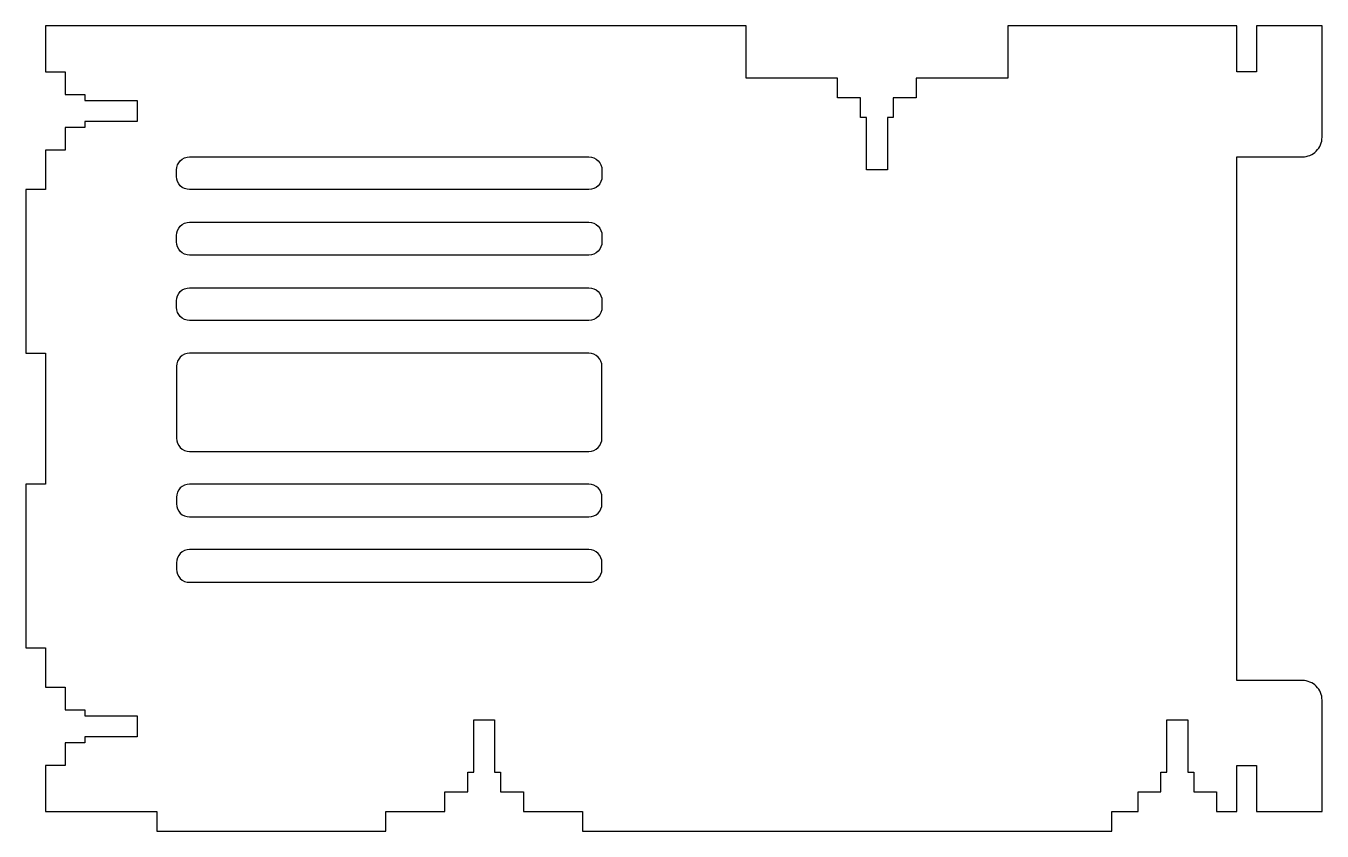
# Model space of a CAD drawing. Header units: millimetres. Extents: x -3 to 195, y -3 to 120.
import ezdxf

# ---------------------------------------------------------------- set-up
doc = ezdxf.new("R2010")
doc.units = ezdxf.units.MM
doc.layers.get('0').update_dxf_attribs({"linetype": 'CONTINUOUS'})

msp = doc.modelspace()

# ---------------------------------------------------------------- linework, layer by layer
for points in [[(-3, 25), (0, 25), (0, 19), (3, 19), (3, 15.5), (6, 15.5), (6, 14.6), (14, 14.6), (14, 11.4), (6, 11.4), (6, 10.5), (3, 10.5), (3, 7), (0, 7), (0, 0), (17, 0), (17, -3), (52, -3), (52, 0), (61, 0), (61, 3), (64.5, 3), (64.5, 6), (65.4, 6), (65.4, 14), (68.6, 14), (68.6, 6), (69.5, 6), (69.5, 3), (73, 3), (73, 0), (82, 0), (82, -3), (162.89, -3), (162.89, 0), (166.89, 0), (166.89, 3), (170.39, 3), (170.39, 6), (171.29, 6), (171.29, 14), (174.49, 14), (174.49, 6), (175.39, 6), (175.39, 3), (178.89, 3), (178.89, 0), (182, 0), (182, 7), (185, 7), (185, 0), (191, 0), (195, 0), (195, 17, 0.414214), (192, 20), (187, 20), (182, 20), (182, 100), (187, 100), (192, 100, 0.414214), (195, 103), (195, 120), (191, 120), (185, 120), (185, 113), (182, 113), (182, 120), (147, 120), (147, 112), (133, 112), (133, 109), (129.5, 109), (129.5, 106), (128.6, 106), (128.6, 98), (125.4, 98), (125.4, 106), (124.5, 106), (124.5, 109), (121, 109), (121, 112), (107, 112), (107, 120), (0, 120), (0, 113), (3, 113), (3, 109.5), (6, 109.5), (6, 108.6), (14, 108.6), (14, 105.4), (6, 105.4), (6, 104.5), (3, 104.5), (3, 101), (0, 101), (0, 95), (-3, 95), (-3, 70), (0, 70), (0, 50), (-3, 50)], [(83, 95), (22, 95, -0.414214), (20, 97), (20, 98, -0.414214), (22, 100), (83, 100, -0.414214), (85, 98), (85, 97, -0.414214)], [(83, 85), (22, 85, -0.414214), (20, 87), (20, 88, -0.414214), (22, 90), (83, 90, -0.414214), (85, 88), (85, 87, -0.414214)], [(83, 75), (22, 75, -0.414214), (20, 77), (20, 78, -0.414214), (22, 80), (83, 80, -0.414214), (85, 78), (85, 77, -0.414214)], [(83, 70), (22, 70, 0.414214), (20, 68), (20, 57, 0.414214), (22, 55), (83, 55, 0.414214), (85, 57), (85, 68, 0.414214)], [(83, 50), (22, 50, 0.414214), (20, 48), (20, 47, 0.414214), (22, 45), (83, 45, 0.414214), (85, 47), (85, 48, 0.414214)], [(83, 40), (22, 40, 0.414214), (20, 38), (20, 37, 0.414214), (22, 35), (83, 35, 0.414214), (85, 37), (85, 38, 0.414214)]]:
    msp.add_lwpolyline(points, format="xyb", close=True)

doc.saveas('drawing.dxf')
